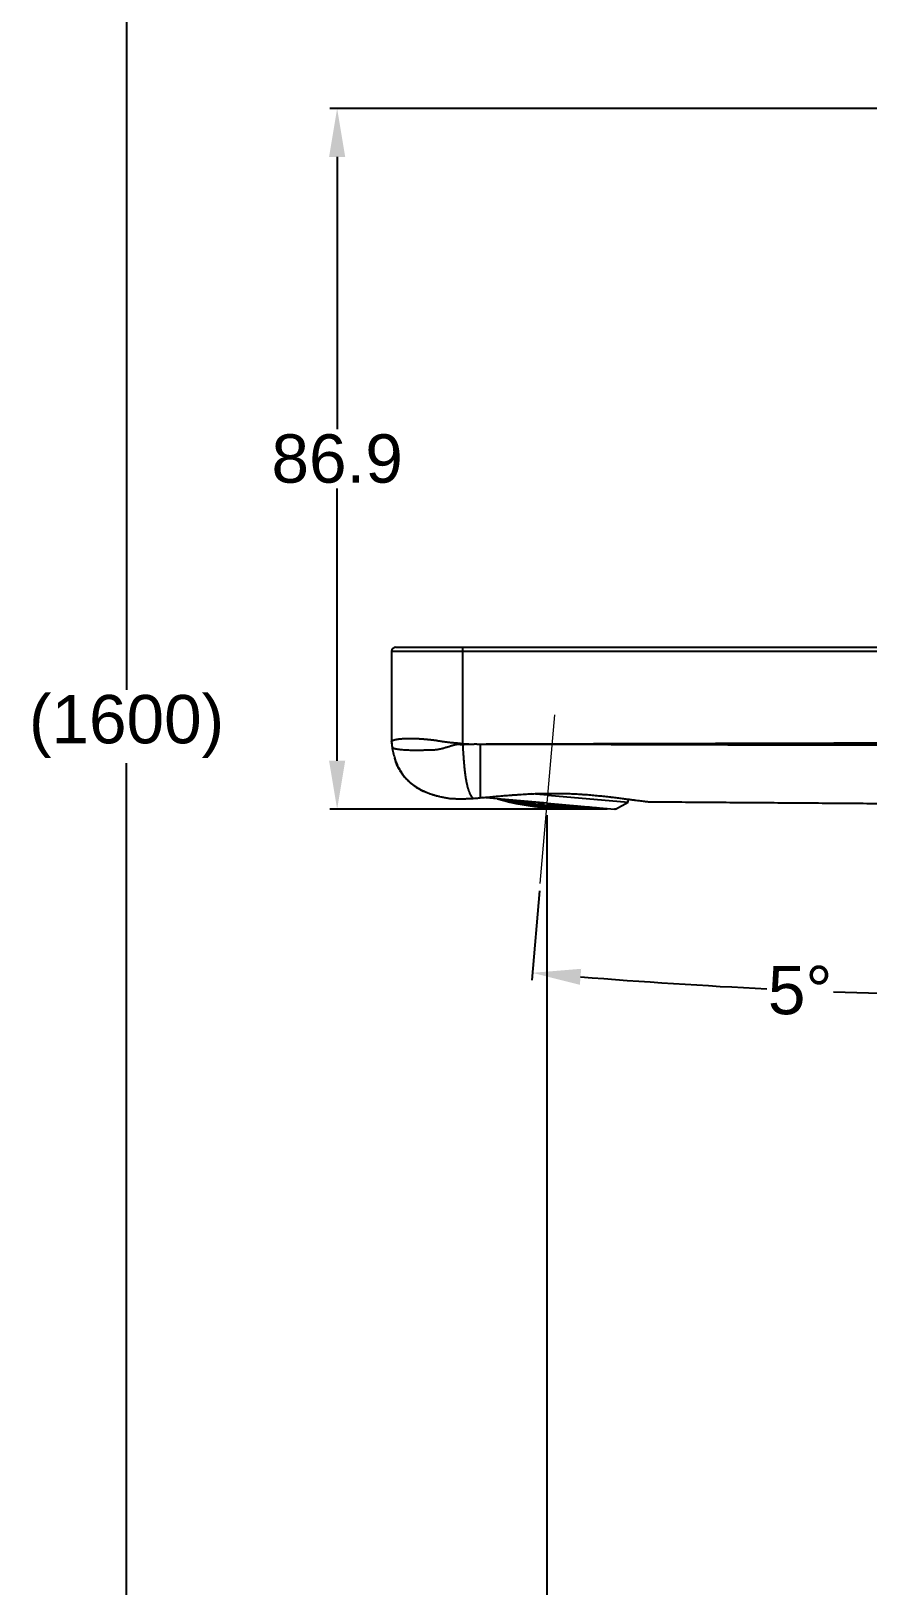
# Model space of a CAD drawing. Header units: millimetres. Extents: x -244938 to -244097, y -22577 to -21982.
# Drawn here: x -244462.3 to -244358.4, y -22461.8 to -22268.9 of the extents above; entities that cross this region are included whole.
import ezdxf

# ---------------------------------------------------------------- set-up
doc = ezdxf.new("R2010")
doc.units = ezdxf.units.MM
doc.linetypes.add('CENTERX2', pattern=[101.6, 63.5, -12.7, 12.7, -12.7])
doc.layers.add('CENTER', color=1, linetype='CENTERX2', lineweight=15)
doc.styles.get("Standard").update_dxf_attribs({"font": 'arial.ttf'})
doc.dimstyles.new('겸용-샤워욕조용1', dxfattribs={"dimscale": 0.6, "dimtxt": 10, "dimasz": 10, "dimexe": 1.5, "dimexo": 1.5, "dimgap": 1, "dimtad": 0, "dimtih": 1, "dimtoh": 1, "dimdec": 1, "dimdsep": 46, "dimtxsty": 'Standard', "dimcen": 2.5, "dimclrd": 5, "dimclre": 5, "dimclrt": 5, "dimadec": 1, "dimazin": 2, "dimtfac": 1, "dimtdec": 1, "dimtmove": 0, "dimatfit": 3, "dimfxl": 1.25, "dimarcsym": 0})

# ---------------------------------------------------------------- blocks, each defined once
blk = doc.blocks.new('*D19')
at = {"color": 5, "lineweight": -2, "transparency": 16777216}
for p, q in [((-244237.83, -22219.62), (-244451.36, -22219.62)), ((-244450.46, -22225.62), (-244450.46, -22350.66)), ((-244450.46, -22484.77), (-244450.46, -22359.73)), ((-244442.66, -22490.77), (-244451.36, -22490.77))]:
    blk.add_line(p, q, dxfattribs=at)
at = {"color": 5, "transparency": 16777216}
for points in [[(-244451.46, -22225.62), (-244449.46, -22225.62), (-244450.46, -22219.62)], [(-244451.46, -22484.77), (-244449.46, -22484.77), (-244450.46, -22490.77)]]:
    blk.add_solid(points, dxfattribs=at)
at = {"layer": 'Defpoints', "color": 0, "transparency": 16777216}
for p in [(-244236.93, -22219.62), (-244450.46, -22490.77), (-244441.76, -22490.77)]:
    blk.add_point(p, dxfattribs=at)
at = {"color": 5, "transparency": 16777216, "insert": (-244450.46, -22355.19), "char_height": 6, "attachment_point": 5}
blk.add_mtext('(1600)', dxfattribs=at)
blk = doc.blocks.new('*D24')
at = {"color": 5, "lineweight": -2, "transparency": 16777216}
blk.add_line((-244399.2, -22375.58), (-244400.17, -22386.65), dxfattribs=at)
for start, end in [(265.4503, 267.18786), (267.81206, 269.5497)]:
    blk.add_arc((-244333.55, -21625.23), 763.43, start, end, dxfattribs=at)
at = {"color": 5, "transparency": 16777216}
for points in [[(-244394.19, -22387.25), (-244394.03, -22385.26), (-244400.09, -22385.76)], [(-244339.55, -22387.64), (-244339.56, -22389.64), (-244333.55, -22388.66)]]:
    blk.add_solid(points, dxfattribs=at)
at = {"layer": 'Defpoints', "color": 0, "transparency": 16777216}
for p in [(-244333.55, -22317.64), (-244397.29, -22353.76), (-244399.12, -22374.68), (-244377.94, -22387.37), (-244333.55, -22431.26)]:
    blk.add_point(p, dxfattribs=at)
at = {"color": 5, "transparency": 16777216, "insert": (-244366.85, -22387.94), "char_height": 6, "attachment_point": 5}
blk.add_mtext('5°', dxfattribs=at)
blk = doc.blocks.new('*D15')
at = {"color": 5, "lineweight": -2, "transparency": 16777216}
for p, q in [((-244398.3, -22366.19), (-244398.3, -22476.77)), ((-244193.86, -22455.71), (-244193.86, -22476.77)), ((-244392.3, -22475.87), (-244306.84, -22475.87)), ((-244199.86, -22475.87), (-244285.32, -22475.87))]:
    blk.add_line(p, q, dxfattribs=at)
at = {"color": 5, "transparency": 16777216}
for points in [[(-244392.3, -22474.87), (-244392.3, -22476.87), (-244398.3, -22475.87)], [(-244199.86, -22474.87), (-244199.86, -22476.87), (-244193.86, -22475.87)]]:
    blk.add_solid(points, dxfattribs=at)
at = {"layer": 'Defpoints', "color": 0, "transparency": 16777216}
for p in [(-244398.3, -22365.29), (-244193.86, -22454.81), (-244193.86, -22475.87)]:
    blk.add_point(p, dxfattribs=at)
at = {"color": 5, "transparency": 16777216, "insert": (-244296.08, -22475.87), "char_height": 6, "attachment_point": 5}
blk.add_mtext('204.4', dxfattribs=at)
blk = doc.blocks.new('*D16')
at = {"color": 5, "lineweight": -2, "transparency": 16777216}
for p, q in [((-244355.3, -22278.52), (-244425.22, -22278.52)), ((-244424.32, -22284.52), (-244424.32, -22318.32)), ((-244424.32, -22359.45), (-244424.32, -22325.65)), ((-244390.81, -22365.45), (-244425.22, -22365.45))]:
    blk.add_line(p, q, dxfattribs=at)
at = {"color": 5, "transparency": 16777216}
for points in [[(-244425.32, -22284.52), (-244423.32, -22284.52), (-244424.32, -22278.52)], [(-244425.32, -22359.45), (-244423.32, -22359.45), (-244424.32, -22365.45)]]:
    blk.add_solid(points, dxfattribs=at)
at = {"layer": 'Defpoints', "color": 0, "transparency": 16777216}
for p in [(-244424.32, -22278.52), (-244354.4, -22278.52), (-244389.91, -22365.45)]:
    blk.add_point(p, dxfattribs=at)
at = {"color": 5, "transparency": 16777216, "insert": (-244424.32, -22321.99), "char_height": 6, "attachment_point": 5}
blk.add_mtext('86.9', dxfattribs=at)

msp = doc.modelspace()

# ---------------------------------------------------------------- linework, layer by layer
at = {"linetype": 'Continuous'}
for p, q in [((-244408.76, -22345.37), (-244314.56, -22345.37)), ((-244408.76, -22345.37), (-244408.76, -22345.87)), ((-244408.76, -22345.87), (-244314.56, -22345.87)), ((-244398.16, -22363.72), (-244400.19, -22363.55)), ((-244398.14, -22363.49), (-244398.16, -22363.72)), ((-244410.74, -22364.05), (-244410.74, -22364.05)), ((-244398.25, -22364.72), (-244406.31, -22364.01)), ((-244403.99, -22364.22), (-244403.99, -22364.23)), ((-244403.84, -22364.27), (-244403.84, -22364.23)), ((-244403.45, -22364.39), (-244403.44, -22364.27)), ((-244403.18, -22364.29), (-244403.18, -22364.3)), ((-244403.03, -22364.34), (-244403.03, -22364.3)), ((-244402.79, -22364.54), (-244402.78, -22364.43)), ((-244402.39, -22364.54), (-244402.39, -22364.61)), ((-244402.3, -22364.37), (-244402.31, -22364.55)), ((-244402.25, -22364.65), (-244402.24, -22364.57)), ((-244401.85, -22364.74), (-244401.84, -22364.63)), ((-244401.57, -22364.54), (-244401.58, -22364.65)), ((-244401.49, -22364.44), (-244401.5, -22364.53)), ((-244401.43, -22364.67), (-244401.43, -22364.56)), ((-244401.19, -22364.87), (-244401.18, -22364.75)), ((-244400.79, -22364.85), (-244400.79, -22364.92)), ((-244400.76, -22364.5), (-244400.76, -22364.6)), ((-244400.69, -22364.63), (-244400.71, -22364.84)), ((-244400.64, -22364.94), (-244400.64, -22364.87)), ((-244400.61, -22364.62), (-244400.6, -22364.51)), ((-244400.22, -22365.02), (-244400.21, -22364.91)), ((-244399.97, -22364.8), (-244399.98, -22364.91)), ((-244399.87, -22364.58), (-244399.89, -22364.79)), ((-244399.82, -22364.93), (-244399.81, -22364.82)), ((-244399.61, -22365.11), (-244399.6, -22364.99)), ((-244399.18, -22365.07), (-244399.18, -22365.14)), ((-244399.14, -22364.68), (-244399.15, -22364.82)), ((-244399.08, -22364.85), (-244399.09, -22365.07)), ((-244399.06, -22364.65), (-244399.06, -22364.66)), ((-244399.03, -22365.16), (-244399.02, -22365.09)), ((-244399, -22364.84), (-244398.99, -22364.69)), ((-244398.61, -22365.22), (-244398.6, -22365.11)), ((-244398.35, -22364.99), (-244398.36, -22365.09)), ((-244398.26, -22364.72), (-244398.28, -22364.97)), ((-244398.25, -22364.72), (-244389.91, -22365.45)), ((-244398.21, -22365.11), (-244398.2, -22365)), ((-244398.16, -22363.72), (-244388.2, -22364.59)), ((-244397.98, -22365.27), (-244397.97, -22365.16)), ((-244397.55, -22365.22), (-244397.56, -22365.29)), ((-244397.53, -22364.82), (-244397.54, -22364.97)), ((-244397.46, -22364.99), (-244397.48, -22365.21)), ((-244397.45, -22364.79), (-244397.45, -22364.8)), ((-244397.4, -22365.3), (-244397.4, -22365.23)), ((-244397.39, -22364.98), (-244397.38, -22364.83)), ((-244396.98, -22365.34), (-244396.97, -22365.22)), ((-244396.73, -22365.09), (-244396.74, -22365.2)), ((-244396.64, -22364.86), (-244396.66, -22365.08)), ((-244396.58, -22365.21), (-244396.57, -22365.1)), ((-244396.36, -22365.36), (-244396.35, -22365.25)), ((-244395.93, -22365.28), (-244395.93, -22365.35)), ((-244395.91, -22364.92), (-244395.92, -22365.03)), ((-244395.83, -22365.05), (-244395.85, -22365.27)), ((-244395.78, -22365.36), (-244395.77, -22365.28)), ((-244395.75, -22365.03), (-244395.74, -22364.94)), ((-244395.37, -22365.37), (-244395.36, -22365.26)), ((-244395.1, -22365.12), (-244395.11, -22365.23)), ((-244395.01, -22365), (-244395.02, -22365.1)), ((-244394.96, -22365.22), (-244394.95, -22365.12)), ((-244394.72, -22365.37), (-244394.71, -22365.26)), ((-244394.3, -22365.27), (-244394.3, -22365.34)), ((-244394.2, -22365.07), (-244394.22, -22365.25)), ((-244394.16, -22365.34), (-244394.15, -22365.26)), ((-244393.74, -22365.33), (-244393.73, -22365.22)), ((-244393.47, -22365.14), (-244393.47, -22365.17)), ((-244393.09, -22365.3), (-244393.08, -22365.18)), ((-244392.67, -22365.21), (-244392.67, -22365.25)), ((-244392.52, -22365.23), (-244392.52, -22365.22)), ((-244389.78, -22365.46), (-244389.91, -22365.45)), ((-244389.78, -22365.46), (-244388.2, -22364.59)), ((-244388.2, -22364.59), (-244388.17, -22364.22))]:
    msp.add_line(p, q, dxfattribs=at)
for centre, radius, start, end in [((-244417.06, -22345.87), 0.5, 90, 180), ((-244413.76, -22357.13), 3.8, 180, 188.0657), ((-244395.39, -22332.05), 33.37, 254.3334, 275.6668), ((-244395.39, -22332.05), 33.36, 254.4072, 275.5926), ((-244395.39, -22332.05), 33.32, 255.5061, 256.0113), ((-244395.39, -22332.05), 33.32, 257.1672, 257.6702), ((-244395.39, -22332.05), 33.32, 258.3238, 258.8256), ((-244395.39, -22332.05), 33.32, 259.9745, 260.4749), ((-244395.39, -22332.05), 33.32, 261.1254, 261.6661), ((-244395.39, -22332.05), 33.32, 262.7287, 263.2449), ((-244395.39, -22332.05), 33.32, 263.9415, 264.4574), ((-244395.39, -22332.05), 33.32, 265.5426, 266.0585), ((-244395.39, -22332.05), 33.32, 266.7551, 267.2713), ((-244395.39, -22332.05), 33.32, 268.3339, 268.8746), ((-244395.39, -22332.05), 33.32, 269.5251, 270.0428), ((-244395.39, -22332.05), 33.32, 271.1571, 271.6589), ((-244395.39, -22332.05), 33.32, 272.3298, 272.8502), ((-244395.39, -22332.05), 33.32, 273.9539, 274.4765)]:
    msp.add_arc(centre, radius, start, end, dxfattribs=at)
for centre, major_axis, ratio, start_param, end_param in [((-244413.76, -22357.08), (-3.8, 0), 0.999787, 0, 0.021256), ((-244413.76, -22357.08), (-3.8, 0), 0.999757, 0, 0.165425), ((-244413.76, -22357.08), (-3.8, 0), 0.999787, 0.021256, 0.061348), ((-244413.76, -22357.08), (-3.8, 0), 0.999787, 0.061348, 0.164798), ((-244397.78, -22331.84), (-2.88, -32.92), 0.866025, 6.161486, 6.168125), ((-244395.83, -22332.01), (2.91, 33.25), 0.866025, 2.959254, 2.965886), ((-244395.76, -22332.02), (-2.91, -33.26), 0.866025, 6.100954, 6.115133), ((-244398.18, -22331.81), (-2.87, -32.79), 0.866025, 6.198763, 6.210463), ((-244398.26, -22331.8), (2.87, 32.77), 0.866025, 3.063456, 3.068853), ((-244395.03, -22332.08), (2.91, 33.26), 0.866025, 2.959363, 2.985195), ((-244394.95, -22332.09), (-2.91, -33.25), 0.866025, 6.100936, 6.126771), ((-244397.45, -22331.87), (2.89, 33.01), 0.866025, 3.055237, 3.069348), ((-244397.38, -22331.88), (-2.89, -33.03), 0.866025, 6.204477, 6.211066), ((-244395.43, -22332.05), (2.91, 33.26), 0.866025, 3.001948, 3.008532), ((-244397.85, -22331.84), (2.88, 32.9), 0.866025, 3.085942, 3.111706), ((-244395.36, -22332.06), (-2.91, -33.26), 0.866025, 6.143628, 6.15771), ((-244397.78, -22331.84), (-2.88, -32.92), 0.866025, 6.227572, 6.253319), ((-244394.22, -22332.16), (2.9, 33.18), 0.866025, 2.965178, 2.98484), ((-244394.14, -22332.16), (-2.9, -33.17), 0.866025, 6.108776, 6.126167), ((-244394.62, -22332.12), (2.91, 33.23), 0.866025, 3.001885, 3.027576), ((-244398.26, -22331.8), (2.87, 32.76), 0.866025, 3.12867, 3.154515), ((-244398.19, -22331.81), (-2.87, -32.79), 0.866025, 6.270273, 6.296098), ((-244394.54, -22332.13), (-2.91, -33.22), 0.866025, 6.143236, 6.168933), ((-244397.05, -22331.91), (2.9, 33.1), 0.866025, 3.097851, 3.111888), ((-244396.97, -22331.91), (-2.9, -33.11), 0.866025, 6.247024, 6.25358), ((-244395.03, -22332.09), (2.91, 33.26), 0.866025, 3.044299, 3.050853), ((-244397.46, -22331.87), (2.89, 33.01), 0.866025, 3.128765, 3.15442), ((-244393.81, -22332.19), (2.9, 33.11), 0.866025, 3.001186, 3.026968), ((-244397.38, -22331.88), (-2.89, -33.02), 0.866025, 6.270365, 6.296006), ((-244394.95, -22332.09), (-2.91, -33.25), 0.866025, 6.18576, 6.200609), ((-244393.74, -22332.2), (-2.9, -33.1), 0.866025, 6.14296, 6.168752), ((-244394.21, -22332.16), (2.9, 33.18), 0.866025, 3.043956, 3.069569), ((-244397.86, -22331.84), (2.88, 32.9), 0.866025, 3.171393, 3.197157), ((-244394.14, -22332.16), (-2.9, -33.17), 0.866025, 6.185758, 6.211379), ((-244397.78, -22331.84), (-2.88, -32.92), 0.866025, 0.02978, 0.055527), ((-244396.65, -22331.94), (2.9, 33.17), 0.866025, 3.139531, 3.154357), ((-244393, -22332.26), (2.88, 32.92), 0.866025, 3.017674, 3.026532), ((-244396.57, -22331.95), (-2.9, -33.18), 0.866025, 0.005739, 0.012761), ((-244394.62, -22332.12), (2.91, 33.23), 0.866025, 3.086342, 3.093363), ((-244397.05, -22331.91), (2.9, 33.1), 0.866025, 3.171211, 3.196818), ((-244393.41, -22332.23), (2.89, 33.03), 0.866025, 3.043741, 3.069474), ((-244398.26, -22331.8), (2.87, 32.77), 0.866025, 3.214286, 3.219389), ((-244394.54, -22332.13), (-2.91, -33.22), 0.866025, 6.228163, 6.242743), ((-244396.97, -22331.91), (-2.9, -33.11), 0.866025, 0.029605, 0.055201), ((-244393.33, -22332.23), (-2.89, -33.01), 0.866025, 6.185193, 6.21094), ((-244398.19, -22331.81), (-2.87, -32.79), 0.866025, 0.07246, 0.087437), ((-244397.45, -22331.87), (2.89, 33.01), 0.866025, 3.213577, 3.239324), ((-244393.81, -22332.19), (2.9, 33.11), 0.866025, 3.086392, 3.111988), ((-244393.74, -22332.2), (-2.9, -33.1), 0.866025, 6.227874, 6.253481), ((-244397.38, -22331.88), (-2.89, -33.03), 0.866025, 0.071944, 0.097677), ((-244396.24, -22331.98), (2.91, 33.22), 0.866025, 3.182035, 3.196615), ((-244392.6, -22332.3), (2.87, 32.79), 0.866025, 3.054246, 3.06887), ((-244396.17, -22331.99), (-2.91, -33.23), 0.866025, 0.04823, 0.05525), ((-244392.53, -22332.3), (-2.87, -32.77), 0.866025, 6.205049, 6.210445), ((-244396.65, -22331.94), (2.9, 33.17), 0.866025, 3.213225, 3.238846), ((-244394.21, -22332.16), (2.9, 33.18), 0.866025, 3.128832, 3.135853), ((-244393, -22332.26), (2.88, 32.92), 0.866025, 3.085979, 3.111726), ((-244397.86, -22331.84), (2.88, 32.9), 0.866025, 3.256574, 3.260053), ((-244396.57, -22331.95), (-2.9, -33.18), 0.866025, 0.072024, 0.097637), ((-244394.14, -22332.16), (-2.9, -33.17), 0.866025, 6.27042, 6.285247), ((-244392.93, -22332.27), (-2.88, -32.9), 0.866025, 6.227535, 6.253299), ((-244397.78, -22331.84), (-2.88, -32.92), 0.866025, 0.114885, 0.123919), ((-244397.05, -22331.91), (2.9, 33.1), 0.866025, 3.255851, 3.281643), ((-244393.4, -22332.23), (2.89, 33.02), 0.866025, 3.128772, 3.154413), ((-244393.33, -22332.23), (-2.89, -33.01), 0.866025, 6.270358, 6.296013), ((-244396.97, -22331.91), (-2.9, -33.11), 0.866025, 0.114625, 0.140407), ((-244395.84, -22332.01), (2.91, 33.25), 0.866025, 3.224169, 3.239018), ((-244395.76, -22332.02), (-2.91, -33.26), 0.866025, 0.09074, 0.097294), ((-244393.81, -22332.19), (2.9, 33.11), 0.866025, 3.171198, 3.177754), ((-244396.24, -22331.98), (2.91, 33.22), 0.866025, 3.255845, 3.281542), ((-244392.59, -22332.3), (2.87, 32.79), 0.866025, 3.12868, 3.154505), ((-244393.74, -22332.2), (-2.9, -33.1), 0.866025, 0.029618, 0.044004), ((-244396.16, -22331.99), (-2.91, -33.23), 0.866025, 0.114105, 0.139796), ((-244392.52, -22332.3), (-2.87, -32.76), 0.866025, 6.270263, 6.296108), ((-244393, -22332.26), (2.88, 32.92), 0.866025, 3.171373, 3.19712), ((-244396.65, -22331.94), (2.9, 33.17), 0.866025, 3.298611, 3.316002), ((-244392.93, -22332.27), (-2.88, -32.9), 0.866025, 0.0298, 0.055564), ((-244396.57, -22331.95), (-2.9, -33.18), 0.866025, 0.156842, 0.176355), ((-244395.43, -22332.05), (2.91, 33.26), 0.866025, 3.266807, 3.281238), ((-244395.36, -22332.06), (-2.91, -33.26), 0.866025, 0.132799, 0.139558), ((-244393.41, -22332.23), (2.89, 33.03), 0.866025, 3.213537, 3.220301), ((-244395.83, -22332.01), (2.91, 33.25), 0.866025, 3.298095, 3.323931), ((-244393.33, -22332.23), (-2.89, -33.01), 0.866025, 0.071984, 0.08662), ((-244395.76, -22332.02), (-2.91, -33.26), 0.866025, 0.156398, 0.182231), ((-244392.6, -22332.3), (2.87, 32.79), 0.866025, 3.214053, 3.228907), ((-244392.52, -22332.3), (-2.87, -32.77), 0.866025, 0.072694, 0.077796), ((-244395.03, -22332.08), (2.91, 33.26), 0.866025, 3.309117, 3.323822), ((-244394.95, -22332.09), (-2.91, -33.25), 0.866025, 0.175442, 0.18225), ((-244393, -22332.26), (2.88, 32.92), 0.866025, 3.256478, 3.263292), ((-244392.93, -22332.27), (-2.88, -32.9), 0.866025, 0.114981, 0.11846)]:
    msp.add_ellipse(centre, major_axis=major_axis, ratio=ratio, start_param=start_param, end_param=end_param, dxfattribs=at)
for points, degree, knots in [([(-244417.56, -22345.87), (-244417.56, -22345.87), (-244417.56, -22345.87), (-244417.56, -22345.87), (-244417.55, -22345.87), (-244417.54, -22345.87), (-244417.53, -22345.87), (-244417.49, -22345.87), (-244417.44, -22345.87), (-244417.35, -22345.87), (-244417.22, -22345.87), (-244417, -22345.87), (-244416.67, -22345.87), (-244416.17, -22345.87), (-244415.43, -22345.87), (-244414.43, -22345.87), (-244413.17, -22345.87), (-244411.7, -22345.87), (-244410.19, -22345.87), (-244409.21, -22345.87), (-244408.76, -22345.87)], 3, [0, 0, 0, 0, 0.018942, 0.046506, 0.076673, 0.109858, 0.146477, 0.186944, 0.231674, 0.281088, 0.335802, 0.396678, 0.465001, 0.542892, 0.626452, 0.706487, 0.780281, 0.85494, 0.930613, 1, 1, 1, 1]), ([(-244417.06, -22345.37), (-244417.06, -22345.37), (-244417.06, -22345.37), (-244417.06, -22345.37), (-244417.05, -22345.37), (-244417.04, -22345.37), (-244417.03, -22345.37), (-244417, -22345.37), (-244416.94, -22345.37), (-244416.86, -22345.37), (-244416.73, -22345.37), (-244416.53, -22345.37), (-244416.22, -22345.37), (-244415.73, -22345.37), (-244414.98, -22345.37), (-244414.02, -22345.37), (-244412.92, -22345.37), (-244411.59, -22345.37), (-244410.09, -22345.37), (-244409.2, -22345.37), (-244408.76, -22345.37)], 3, [0, 0, 0, 0, 0.049891, 0.10578, 0.161669, 0.217557, 0.273446, 0.329335, 0.385224, 0.441112, 0.497001, 0.55289, 0.608779, 0.664667, 0.720556, 0.776445, 0.832334, 0.888222, 0.944111, 1, 1, 1, 1]), ([(-244417.56, -22357.08), (-244417.56, -22357.08), (-244417.56, -22357.08), (-244417.56, -22357.07), (-244417.56, -22357.07), (-244417.55, -22357.06), (-244417.55, -22357.06), (-244417.55, -22357.05), (-244417.55, -22357.04), (-244417.55, -22357.04), (-244417.54, -22357.03), (-244417.54, -22357.02), (-244417.53, -22357.02), (-244417.53, -22357.01), (-244417.52, -22357), (-244417.51, -22356.99), (-244417.5, -22356.98), (-244417.49, -22356.97), (-244417.48, -22356.96), (-244417.47, -22356.96), (-244417.45, -22356.95), (-244417.44, -22356.93), (-244417.42, -22356.92), (-244417.39, -22356.91), (-244417.37, -22356.9), (-244417.34, -22356.89), (-244417.31, -22356.88), (-244417.28, -22356.87), (-244417.24, -22356.85), (-244417.2, -22356.84), (-244417.15, -22356.83), (-244417.11, -22356.82), (-244417.06, -22356.81), (-244417, -22356.8), (-244416.95, -22356.79), (-244416.89, -22356.78), (-244416.83, -22356.77), (-244416.77, -22356.76), (-244416.7, -22356.75), (-244416.64, -22356.74), (-244416.57, -22356.73), (-244416.51, -22356.73), (-244416.44, -22356.72), (-244416.37, -22356.71), (-244416.3, -22356.71), (-244416.22, -22356.7), (-244416.15, -22356.7), (-244416.06, -22356.69), (-244415.95, -22356.69), (-244415.81, -22356.68), (-244415.67, -22356.68), (-244415.53, -22356.68), (-244415.38, -22356.67), (-244415.23, -22356.67), (-244415.07, -22356.68), (-244414.92, -22356.68), (-244414.76, -22356.68), (-244414.6, -22356.69), (-244414.43, -22356.69), (-244414.26, -22356.7), (-244414.1, -22356.71), (-244413.93, -22356.72), (-244413.76, -22356.73), (-244413.59, -22356.74), (-244413.42, -22356.76), (-244413.24, -22356.77), (-244413.07, -22356.79), (-244412.9, -22356.81), (-244412.73, -22356.83), (-244412.55, -22356.85), (-244412.38, -22356.87), (-244412.21, -22356.89), (-244412.04, -22356.91), (-244411.87, -22356.94), (-244411.7, -22356.97), (-244411.57, -22356.99), (-244411.48, -22357), (-244411.43, -22357.01), (-244411.38, -22357.02), (-244411.33, -22357.03), (-244411.28, -22357.04), (-244411.23, -22357.04), (-244411.18, -22357.05), (-244411.12, -22357.06), (-244411.07, -22357.07), (-244411.02, -22357.07), (-244410.96, -22357.08), (-244410.91, -22357.09), (-244410.85, -22357.1), (-244410.8, -22357.1), (-244410.75, -22357.11), (-244410.69, -22357.12), (-244410.63, -22357.12), (-244410.58, -22357.13), (-244410.52, -22357.14), (-244410.47, -22357.14), (-244410.41, -22357.15), (-244410.35, -22357.16), (-244410.29, -22357.16), (-244410.24, -22357.17), (-244410.18, -22357.17), (-244410.12, -22357.18), (-244410.06, -22357.19), (-244410, -22357.19), (-244409.94, -22357.2), (-244409.88, -22357.2), (-244409.82, -22357.21), (-244409.76, -22357.21), (-244409.7, -22357.22), (-244409.64, -22357.22), (-244409.58, -22357.23), (-244409.53, -22357.23), (-244409.48, -22357.23), (-244409.43, -22357.24), (-244409.38, -22357.24), (-244409.34, -22357.25), (-244409.29, -22357.25), (-244409.24, -22357.26), (-244409.19, -22357.27), (-244409.14, -22357.27), (-244409.09, -22357.28), (-244409.05, -22357.28), (-244409, -22357.29), (-244408.95, -22357.3), (-244408.9, -22357.31), (-244408.85, -22357.31), (-244408.81, -22357.32), (-244408.77, -22357.33), (-244408.76, -22357.33)], 3, [0, 0, 0, 0, 0.010005, 0.020181, 0.030527, 0.041041, 0.05172, 0.062563, 0.073566, 0.084728, 0.096044, 0.107513, 0.11913, 0.130893, 0.142796, 0.154837, 0.167012, 0.179315, 0.191742, 0.204289, 0.216951, 0.229722, 0.242598, 0.255573, 0.26864, 0.281796, 0.295034, 0.308348, 0.323056, 0.33746, 0.35156, 0.365357, 0.37885, 0.39204, 0.404929, 0.417519, 0.429811, 0.441807, 0.453511, 0.464924, 0.47605, 0.486891, 0.497452, 0.507737, 0.517747, 0.527489, 0.536966, 0.546182, 0.561808, 0.576998, 0.591758, 0.606099, 0.62003, 0.633569, 0.646734, 0.659542, 0.672008, 0.684149, 0.69598, 0.707517, 0.718775, 0.729766, 0.740506, 0.751007, 0.761283, 0.771345, 0.781206, 0.790877, 0.800369, 0.809692, 0.818856, 0.827873, 0.836754, 0.845511, 0.854155, 0.862693, 0.865235, 0.867789, 0.870356, 0.872935, 0.875527, 0.878131, 0.880748, 0.883379, 0.886022, 0.888679, 0.891349, 0.894033, 0.89673, 0.899441, 0.902166, 0.904905, 0.907658, 0.910425, 0.913205, 0.916001, 0.91881, 0.921633, 0.924471, 0.927323, 0.93019, 0.933071, 0.935966, 0.938876, 0.9418, 0.944738, 0.947691, 0.950658, 0.953639, 0.956634, 0.959643, 0.962002, 0.964362, 0.966724, 0.969088, 0.971454, 0.973821, 0.976191, 0.978563, 0.980937, 0.983312, 0.98569, 0.98807, 0.990452, 0.992836, 0.995222, 0.99761, 1, 1, 1, 1]), ([(-244417.51, -22357.71), (-244417.5, -22357.71), (-244417.5, -22357.71), (-244417.5, -22357.71), (-244417.5, -22357.72), (-244417.5, -22357.72), (-244417.5, -22357.72), (-244417.5, -22357.72), (-244417.5, -22357.73), (-244417.5, -22357.73), (-244417.49, -22357.73), (-244417.49, -22357.73), (-244417.49, -22357.74), (-244417.49, -22357.74), (-244417.49, -22357.74), (-244417.49, -22357.74), (-244417.48, -22357.75), (-244417.48, -22357.75), (-244417.48, -22357.75), (-244417.47, -22357.76), (-244417.46, -22357.78), (-244417.45, -22357.79), (-244417.43, -22357.81), (-244417.41, -22357.83), (-244417.38, -22357.84), (-244417.35, -22357.87), (-244417.29, -22357.89), (-244417.23, -22357.91), (-244417.18, -22357.93), (-244417.09, -22357.95), (-244416.98, -22357.97), (-244416.82, -22358), (-244416.62, -22358.02), (-244416.39, -22358.05), (-244416.11, -22358.08), (-244415.81, -22358.1), (-244415.5, -22358.11), (-244415.16, -22358.12), (-244414.87, -22358.13), (-244414.64, -22358.13), (-244414.47, -22358.13), (-244414.28, -22358.13), (-244414.05, -22358.12), (-244413.8, -22358.12), (-244413.55, -22358.11), (-244413.34, -22358.11), (-244413.18, -22358.11), (-244413.05, -22358.11), (-244412.94, -22358.1), (-244412.83, -22358.1), (-244412.71, -22358.1), (-244412.59, -22358.09), (-244412.48, -22358.09), (-244412.32, -22358.08), (-244412.13, -22358.06), (-244411.91, -22358.04), (-244411.68, -22358), (-244411.5, -22357.96), (-244411.34, -22357.93), (-244411.21, -22357.89), (-244411.07, -22357.86), (-244410.95, -22357.82), (-244410.86, -22357.79), (-244410.78, -22357.77), (-244410.68, -22357.74), (-244410.56, -22357.7), (-244410.41, -22357.66), (-244410.26, -22357.61), (-244410.11, -22357.56), (-244409.98, -22357.52), (-244409.84, -22357.49), (-244409.72, -22357.45), (-244409.61, -22357.43), (-244409.5, -22357.41), (-244409.41, -22357.4), (-244409.32, -22357.39), (-244409.22, -22357.4), (-244409.14, -22357.4), (-244409.07, -22357.41), (-244409.04, -22357.41), (-244409, -22357.41), (-244408.97, -22357.42), (-244408.94, -22357.42), (-244408.91, -22357.42), (-244408.88, -22357.43), (-244408.86, -22357.43), (-244408.84, -22357.43), (-244408.82, -22357.43), (-244408.8, -22357.43), (-244408.77, -22357.43), (-244408.76, -22357.42), (-244408.75, -22357.42)], 3, [0, 0, 0, 0, 0.006754, 0.013334, 0.019742, 0.025978, 0.032045, 0.037942, 0.043672, 0.049234, 0.05463, 0.059861, 0.064926, 0.069827, 0.074564, 0.079137, 0.083545, 0.087789, 0.091868, 0.106005, 0.121288, 0.137732, 0.155352, 0.174155, 0.192288, 0.216887, 0.247994, 0.274399, 0.296339, 0.31379, 0.358113, 0.397019, 0.430471, 0.476222, 0.516466, 0.551112, 0.587369, 0.620741, 0.651082, 0.664413, 0.677823, 0.691283, 0.707578, 0.726287, 0.743611, 0.75719, 0.76547, 0.772938, 0.779593, 0.785424, 0.792419, 0.799198, 0.805752, 0.812068, 0.82462, 0.837444, 0.848649, 0.86123, 0.866352, 0.873478, 0.882578, 0.888017, 0.892861, 0.897115, 0.900784, 0.908657, 0.916022, 0.924116, 0.931755, 0.938956, 0.945738, 0.952123, 0.958131, 0.962863, 0.967392, 0.971735, 0.976775, 0.982362, 0.98409, 0.98584, 0.987614, 0.989411, 0.991233, 0.992395, 0.993536, 0.994658, 0.995762, 0.996848, 0.997917, 0.998968, 1, 1, 1, 1]), ([(-244417.51, -22357.71), (-244417.46, -22357.96), (-244417.42, -22358.2), (-244417.3, -22358.67), (-244417.24, -22358.9), (-244417.1, -22359.34), (-244417.02, -22359.55), (-244416.86, -22359.96), (-244416.77, -22360.16), (-244416.57, -22360.53), (-244416.46, -22360.71), (-244416.24, -22361.06), (-244416.12, -22361.22), (-244415.87, -22361.53), (-244415.74, -22361.68), (-244415.47, -22361.96), (-244415.33, -22362.09), (-244414.88, -22362.46), (-244414.57, -22362.68), (-244413.89, -22363.07), (-244413.53, -22363.24), (-244412.78, -22363.54), (-244412.39, -22363.67), (-244411.74, -22363.84), (-244411.5, -22363.9), (-244411.26, -22363.95)], 3, [0, 0, 0, 0, 0.066108, 0.066108, 0.132216, 0.132216, 0.198324, 0.198324, 0.264432, 0.264432, 0.33054, 0.33054, 0.396648, 0.396648, 0.462756, 0.462756, 0.528864, 0.528864, 0.661081, 0.661081, 0.793297, 0.793297, 0.925513, 0.925513, 1, 1, 1, 1]), ([(-244408.76, -22357.33), (-244408.75, -22357.33), (-244408.58, -22357.34), (-244408.48, -22357.35), (-244408.41, -22357.35), (-244408.37, -22357.35), (-244408.26, -22357.35), (-244408.16, -22357.36), (-244408.05, -22357.36), (-244407.96, -22357.37), (-244407.85, -22357.38), (-244407.82, -22357.38), (-244407.66, -22357.39), (-244407.54, -22357.39)], 2, [0, 0, 0, 0.125, 0.125, 0.25, 0.25, 0.375, 0.375, 0.5, 0.625, 0.625, 0.75, 0.75, 1, 1, 1]), ([(-244408.75, -22357.42), (-244408.65, -22357.41), (-244408.53, -22357.41), (-244408.4, -22357.4), (-244408.35, -22357.39), (-244408.32, -22357.39), (-244408.25, -22357.38), (-244408.2, -22357.38), (-244408.09, -22357.37), (-244408.04, -22357.37), (-244407.94, -22357.38), (-244407.84, -22357.39), (-244407.74, -22357.4), (-244407.67, -22357.4), (-244407.64, -22357.4), (-244407.59, -22357.39), (-244407.57, -22357.39), (-244407.54, -22357.39)], 3, [0, 0, 0, 0, 0.25, 0.3125, 0.3125, 0.375, 0.375, 0.5, 0.5, 0.625, 0.625, 0.75, 0.875, 0.875, 0.9375, 0.9375, 1, 1, 1, 1]), ([(-244408.75, -22357.42), (-244408.72, -22357.9), (-244408.66, -22358.83), (-244408.57, -22360.14), (-244408.41, -22361.59), (-244408.14, -22362.87), (-244407.89, -22363.53), (-244407.69, -22363.86), (-244407.53, -22364.03), (-244407.43, -22364.11)], 5, [0, 0, 0, 0, 0, 0, 0.17774, 0.35964, 0.54154, 0.72344, 1, 1, 1, 1, 1, 1]), ([(-244407.54, -22357.39), (-244407.5, -22357.39), (-244407.43, -22357.38), (-244407.38, -22357.38), (-244407.32, -22357.37), (-244407.23, -22357.36), (-244407.09, -22357.36), (-244407.07, -22357.36), (-244406.97, -22357.37), (-244406.9, -22357.37), (-244406.84, -22357.37), (-244406.7, -22357.37), (-244406.56, -22357.37)], 2, [0, 0, 0, 0.125, 0.125, 0.25, 0.25, 0.5, 0.5, 0.625, 0.625, 0.75, 0.75, 1, 1, 1]), ([(-244406.56, -22357.37), (-244406.11, -22357.37), (-244404.91, -22357.37), (-244402.66, -22357.38), (-244399.5, -22357.39), (-244395.44, -22357.4), (-244389.89, -22357.41), (-244383.49, -22357.43), (-244376.85, -22357.45), (-244368.44, -22357.47), (-244358.15, -22357.49), (-244348.07, -22357.5), (-244340.58, -22357.51), (-244335.46, -22357.51), (-244330.3, -22357.52), (-244325.09, -22357.52), (-244319.84, -22357.52), (-244316.32, -22357.52), (-244314.56, -22357.52)], 3, [0, 0, 0, 0, 0.014625, 0.039099, 0.073423, 0.117596, 0.17162, 0.254124, 0.326341, 0.388271, 0.528337, 0.661841, 0.717006, 0.772649, 0.82877, 0.885369, 0.942445, 1, 1, 1, 1]), ([(-244406.56, -22357.37), (-244406.56, -22357.92), (-244406.56, -22358.44), (-244406.56, -22359.38), (-244406.56, -22359.81), (-244406.56, -22361), (-244406.56, -22361.64), (-244406.56, -22362.41), (-244406.56, -22362.64), (-244406.55, -22363.05), (-244406.55, -22363.22), (-244406.55, -22363.53), (-244406.55, -22363.66), (-244406.55, -22363.88), (-244406.55, -22363.97), (-244406.55, -22364.04)], 3, [0, 0, 0, 0, 0.125, 0.125, 0.25, 0.25, 0.5, 0.5, 0.625, 0.625, 0.75, 0.75, 0.875, 0.875, 1, 1, 1, 1]), ([(-244416.54, -22360.65), (-244416.51, -22360.69), (-244416.45, -22360.79), (-244416.38, -22360.9), (-244416.34, -22360.96)], 3, [0, 0, 0, 0, 0.375938, 1, 1, 1, 1]), ([(-244416.53, -22360.64), (-244416.3, -22361.04), (-244415.75, -22361.79), (-244414.62, -22362.71), (-244413.75, -22363.16), (-244413.28, -22363.35)], 3, [0, 0, 0, 0, 0.316102, 0.65065, 1, 1, 1, 1]), ([(-244414.79, -22362.53), (-244414.6, -22362.66), (-244414.17, -22362.94), (-244413.69, -22363.17), (-244413.42, -22363.29)], 3, [0, 0, 0, 0, 0.455688, 1, 1, 1, 1]), ([(-244406.55, -22364.04), (-244406.32, -22364.02), (-244406.09, -22364), (-244405.62, -22363.96), (-244405.13, -22363.91), (-244404.37, -22363.84), (-244403.84, -22363.8), (-244403.3, -22363.75), (-244403.03, -22363.73), (-244402.61, -22363.7), (-244402.47, -22363.69), (-244402.25, -22363.67), (-244402.18, -22363.67), (-244402.04, -22363.66), (-244401.97, -22363.65), (-244401.61, -22363.63), (-244401.03, -22363.59), (-244400.15, -22363.54), (-244399.55, -22363.52), (-244398.96, -22363.5), (-244398.66, -22363.5), (-244398.28, -22363.49), (-244398.2, -22363.49), (-244398.05, -22363.49), (-244397.98, -22363.49), (-244397.75, -22363.49), (-244397.6, -22363.49), (-244397.15, -22363.49), (-244396.55, -22363.49), (-244395.66, -22363.52), (-244395.08, -22363.54), (-244394.5, -22363.57), (-244394.22, -22363.59), (-244393.86, -22363.61), (-244393.79, -22363.62), (-244393.65, -22363.63), (-244393.44, -22363.64), (-244393.23, -22363.66), (-244392.82, -22363.69), (-244392.28, -22363.74), (-244391.51, -22363.82), (-244391.01, -22363.87), (-244390.65, -22363.91), (-244390.53, -22363.93), (-244390.35, -22363.95), (-244390.29, -22363.95), (-244390.18, -22363.97), (-244389.89, -22364), (-244389.39, -22364.06), (-244388.78, -22364.14), (-244388.21, -22364.21), (-244387.87, -22364.26), (-244387.66, -22364.28), (-244387.62, -22364.29), (-244387.54, -22364.3), (-244387.5, -22364.3), (-244387.39, -22364.32), (-244387.31, -22364.33), (-244387.1, -22364.36), (-244386.83, -22364.39), (-244386.48, -22364.43), (-244386.29, -22364.46), (-244386.16, -22364.47), (-244386.1, -22364.48), (-244386.05, -22364.49), (-244386.01, -22364.49), (-244385.99, -22364.49), (-244385.91, -22364.5), (-244385.81, -22364.51), (-244385.74, -22364.52), (-244385.7, -22364.53), (-244385.69, -22364.53), (-244385.69, -22364.53)], 3, [0, 0, 0, 0, 0.03125, 0.03125, 0.0625, 0.09375, 0.125, 0.125, 0.15625, 0.15625, 0.171875, 0.171875, 0.179687, 0.179687, 0.1875, 0.1875, 0.21875, 0.25, 0.28125, 0.28125, 0.3125, 0.3125, 0.320312, 0.320312, 0.328125, 0.328125, 0.34375, 0.34375, 0.375, 0.40625, 0.4375, 0.4375, 0.46875, 0.46875, 0.476562, 0.476562, 0.484375, 0.5, 0.5, 0.53125, 0.5625, 0.59375, 0.59375, 0.609375, 0.609375, 0.617187, 0.617187, 0.625, 0.65625, 0.6875, 0.71875, 0.75, 0.75, 0.757812, 0.757812, 0.765625, 0.765625, 0.78125, 0.78125, 0.8125, 0.84375, 0.875, 0.875, 0.890625, 0.898437, 0.898437, 0.90625, 0.90625, 0.9375, 0.96875, 0.96875, 1, 1, 1, 1]), ([(-244410.64, -22364.06), (-244410.61, -22364.07), (-244410.58, -22364.07), (-244410.48, -22364.09), (-244410.4, -22364.1), (-244410.23, -22364.12), (-244410.13, -22364.12), (-244409.91, -22364.14), (-244409.79, -22364.15), (-244409.63, -22364.15), (-244409.61, -22364.15), (-244409.58, -22364.16), (-244409.56, -22364.16), (-244409.51, -22364.16), (-244409.39, -22364.16), (-244409.28, -22364.16), (-244409.03, -22364.17), (-244408.86, -22364.17), (-244408.49, -22364.16), (-244408.3, -22364.15), (-244407.88, -22364.14), (-244407.66, -22364.12), (-244407.43, -22364.11)], 3, [0, 0, 0, 0, 0.08407, 0.08407, 0.214917, 0.214917, 0.345764, 0.345764, 0.476611, 0.476611, 0.492967, 0.492967, 0.509323, 0.509323, 0.542035, 0.607458, 0.607458, 0.738306, 0.738306, 0.869153, 0.869153, 1, 1, 1, 1]), ([(-244407.43, -22364.11), (-244407.29, -22364.1), (-244407.15, -22364.09), (-244406.86, -22364.07), (-244406.71, -22364.05), (-244406.55, -22364.04)], 3, [0, 0, 0, 0, 0.5, 0.5, 1, 1, 1, 1])]:
    msp.add_open_spline(points, degree=degree, knots=knots, dxfattribs=at)
for points, degree in [([(-244417.56, -22345.87), (-244417.56, -22357.08)], 1), ([(-244408.76, -22345.87), (-244408.76, -22357.33)], 1), ([(-244417.55, -22357.24), (-244417.55, -22357.28)], 1), ([(-244417.52, -22357.66), (-244417.52, -22357.66), (-244417.52, -22357.66), (-244417.51, -22357.68), (-244417.51, -22357.7), (-244417.51, -22357.71)], 3), ([(-244417.51, -22357.71), (-244417.51, -22357.71), (-244417.51, -22357.71), (-244417.51, -22357.71)], 3), ([(-244408.76, -22357.33), (-244408.76, -22357.34), (-244408.76, -22357.36), (-244408.75, -22357.39), (-244408.75, -22357.41), (-244408.75, -22357.42)], 3), ([(-244406.56, -22357.37), (-244404.55, -22357.36), (-244400.45, -22357.35), (-244394.33, -22357.33), (-244387.28, -22357.31), (-244379.54, -22357.29), (-244370.98, -22357.27), (-244361.58, -22357.24), (-244351.28, -22357.21), (-244340.13, -22357.18), (-244328.02, -22357.15), (-244319.17, -22357.13), (-244314.56, -22357.12)], 3), ([(-244417.2, -22359.12), (-244417.03, -22359.98), (-244416.53, -22360.64)], 2), ([(-244417.2, -22359.12), (-244417.03, -22359.98), (-244416.53, -22360.64)], 2), ([(-244417.1, -22359.42), (-244417.03, -22359.62), (-244416.95, -22359.82), (-244416.87, -22360.01)], 3), ([(-244416.53, -22360.64), (-244416.4, -22360.86), (-244416.26, -22361.07), (-244416.11, -22361.27)], 3), ([(-244414.35, -22362.82), (-244413.59, -22363.22)], 1), ([(-244413.65, -22363.19), (-244413.53, -22363.25), (-244413.4, -22363.3), (-244413.28, -22363.35)], 3), ([(-244413.12, -22363.41), (-244412.66, -22363.59), (-244412.18, -22363.74), (-244411.66, -22363.86)], 3), ([(-244412.43, -22363.65), (-244412.06, -22363.76)], 1), ([(-244411.37, -22363.92), (-244410.96, -22364.01), (-244410.52, -22364.08)], 2), ([(-244385.69, -22364.53), (-244356.29, -22364.75)], 1)]:
    msp.add_open_spline(points, degree=degree, dxfattribs=at)
at = {"layer": 'CENTER'}
msp.add_line((-244399.12, -22374.68), (-244397.29, -22353.76), dxfattribs=at)

# ---------------------------------------------------------------- dimensions: what is measured, and where the dimension line sits
at = {"color": 1}
dim = msp.add_linear_dim(base=(-244450.46, -22490.77), p1=(-244236.93, -22219.62), p2=(-244441.76, -22490.77), angle=90, text='(1600)', dimstyle='겸용-샤워욕조용1', dxfattribs=at)
dim.commit()
dim.dimension.update_dxf_attribs({"geometry": '*D19', "text_midpoint": (-244450.46, -22355.19)})
dim = msp.add_linear_dim(base=(-244424.32, -22278.52), p1=(-244389.91, -22365.45), p2=(-244354.4, -22278.52), angle=90, dimstyle='겸용-샤워욕조용1', dxfattribs=at)
dim.commit()
dim.dimension.update_dxf_attribs({"geometry": '*D16', "text_midpoint": (-244424.32, -22321.99)})
dim = msp.add_angular_dim_2l(base=(-244377.94, -22387.37), line1=((-244333.55, -22317.64), (-244333.55, -22431.26)), line2=((-244399.12, -22374.68), (-244397.29, -22353.76)), dimstyle='겸용-샤워욕조용1', dxfattribs=at)
dim.commit()
dim.dimension.update_dxf_attribs({"geometry": '*D24', "text_midpoint": (-244366.85, -22387.94)})
dim = msp.add_linear_dim(base=(-244193.86, -22475.87), p1=(-244398.3, -22365.29), p2=(-244193.86, -22454.81), dimstyle='겸용-샤워욕조용1', dxfattribs=at)
dim.commit()
dim.dimension.update_dxf_attribs({"geometry": '*D15', "text_midpoint": (-244296.08, -22475.87)})

doc.saveas('drawing.dxf')
